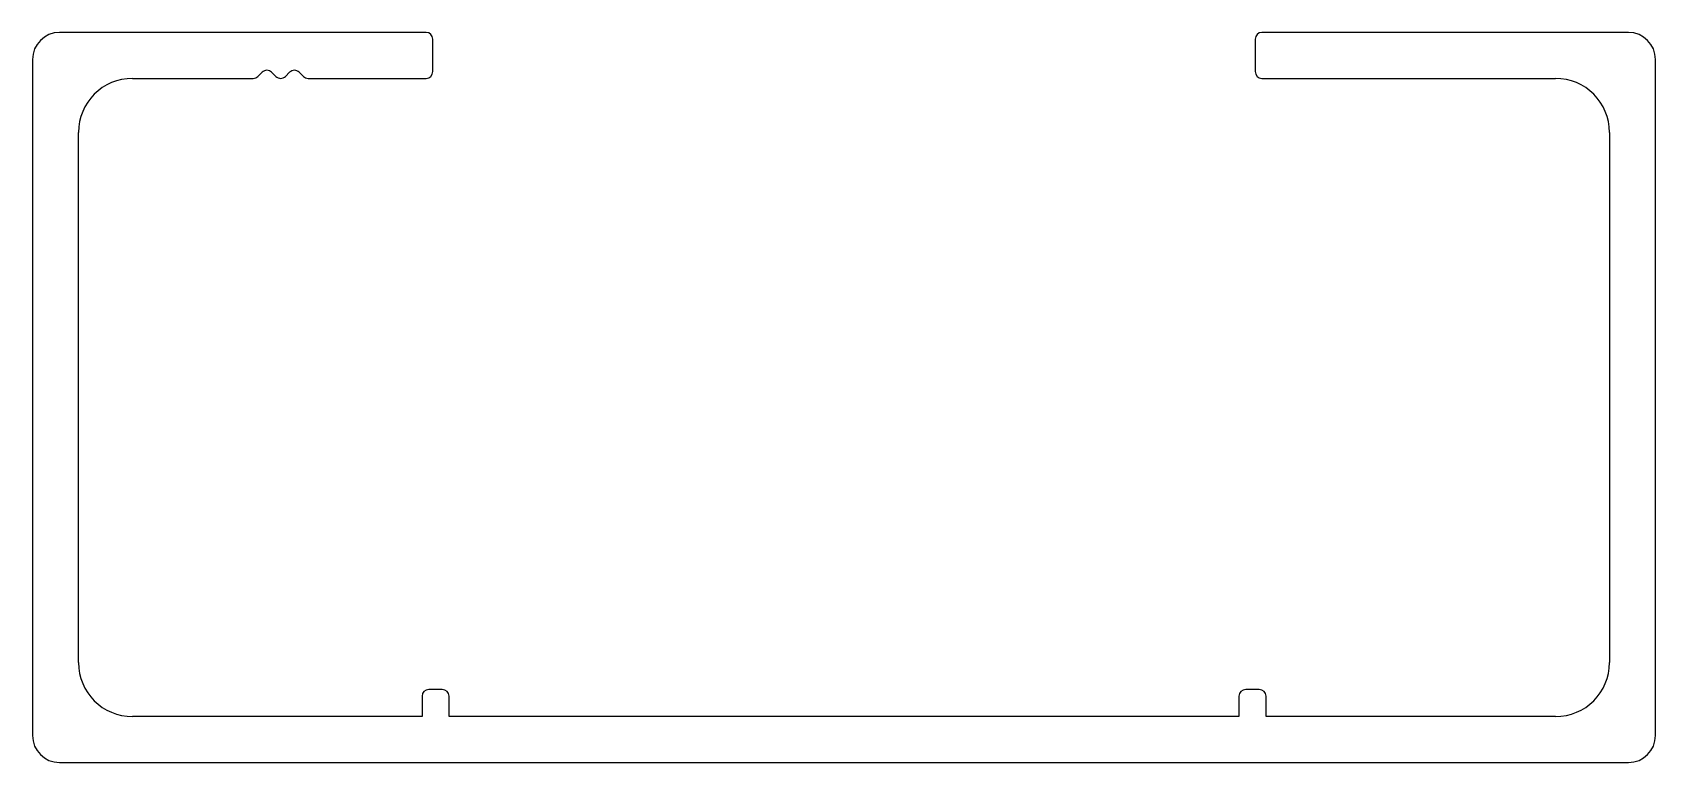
# Model space of a CAD drawing. Extents: x 1326.1 to 1386.1, y 919.4 to 946.4.
import ezdxf

# ---------------------------------------------------------------- set-up
doc = ezdxf.new("R2010")
doc.units = 0
doc.layers.get('0').update_dxf_attribs({"linetype": 'CONTINUOUS'})

msp = doc.modelspace()

# ---------------------------------------------------------------- linework, layer by layer
for p, q in [((1340.661, 946.417), (1327.111, 946.417)), ((1385.111, 946.417), (1371.561, 946.417)), ((1340.911, 944.967), (1340.911, 946.167)), ((1371.311, 946.167), (1371.311, 944.967)), ((1326.111, 945.417), (1326.111, 920.417)), ((1386.111, 920.417), (1386.111, 945.417)), ((1329.811, 944.717), (1334.268, 944.717)), ((1334.444, 944.79), (1334.6, 944.946)), ((1334.953, 944.946), (1335.109, 944.79)), ((1335.463, 944.79), (1335.618, 944.946)), ((1335.972, 944.946), (1336.127, 944.79)), ((1336.304, 944.717), (1340.661, 944.717)), ((1371.561, 944.717), (1382.411, 944.717)), ((1327.811, 923.117), (1327.811, 942.717)), ((1384.411, 942.717), (1384.411, 923.117)), ((1340.511, 921.867), (1340.511, 921.117)), ((1341.261, 922.117), (1340.761, 922.117)), ((1341.511, 921.117), (1341.511, 921.867)), ((1370.711, 921.867), (1370.711, 921.117)), ((1371.461, 922.117), (1370.961, 922.117)), ((1371.711, 921.117), (1371.711, 921.867)), ((1340.511, 921.117), (1329.811, 921.117)), ((1370.711, 921.117), (1341.511, 921.117)), ((1382.411, 921.117), (1371.711, 921.117)), ((1327.111, 919.417), (1385.111, 919.417))]:
    msp.add_line(p, q)
for centre, radius, start, end in [((1327.111, 945.417), 1, 90, 180), ((1340.661, 946.167), 0.25, 0, 90), ((1371.561, 946.167), 0.25, 90, 180), ((1385.111, 945.417), 1, 0, 90), ((1334.777, 944.769), 0.25, 45, 135), ((1335.795, 944.769), 0.25, 45, 135), ((1329.811, 942.717), 2, 90, 180), ((1334.268, 944.967), 0.25, 270, 315), ((1335.286, 944.967), 0.25, 225, 315), ((1336.304, 944.967), 0.25, 225, 270), ((1340.661, 944.967), 0.25, 270, 0), ((1371.561, 944.967), 0.25, 180, 270), ((1382.411, 942.717), 2, 360, 90), ((1329.811, 923.117), 2, 180, 270), ((1382.411, 923.117), 2, 270, 0), ((1340.761, 921.867), 0.25, 90, 180), ((1341.261, 921.867), 0.25, 0, 90), ((1370.961, 921.867), 0.25, 90, 180), ((1371.461, 921.867), 0.25, 0, 90), ((1327.111, 920.417), 1, 180, 270), ((1385.111, 920.417), 1, 270, 0)]:
    msp.add_arc(centre, radius, start, end)

doc.saveas('drawing.dxf')
